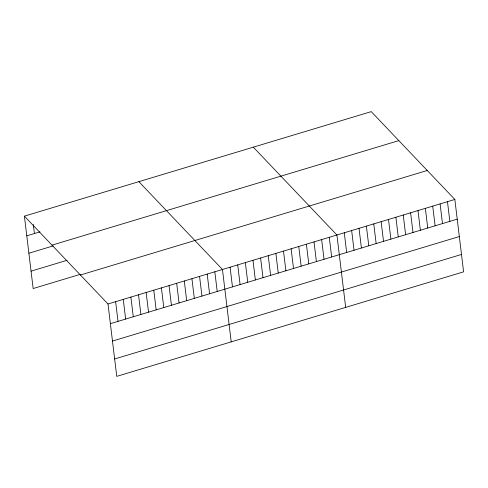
<?xml version="1.0" encoding="UTF-8"?>
<svg xmlns="http://www.w3.org/2000/svg" width="488" height="488" viewBox="0 0 488 488"><rect width="100%" height="100%" fill="white"/><g stroke="black" fill="none" stroke-linecap="round" stroke-linejoin="round"><path stroke-width="0.73" d="M24.4 216.154L371.246 111.63L454.84 199.464L463.6 271.846L116.754 376.37L107.994 303.987L24.4 216.154L33.16 288.536L80.331 274.317M26.779 235.832L39.961 231.861M51.984 245.141L398.83 140.617M28.884 253.223L53.168 245.909M31.055 271.145L67.124 260.275M80.41 275L427.256 170.483M107.994 303.987L454.84 199.464M110.379 323.666L457.219 219.142M112.484 341.057L459.33 236.54M114.649 358.979L461.495 254.455M253.315 147.169L336.915 235.002L345.675 307.385M138.86 181.658L222.455 269.492L231.214 341.875M447.472 201.684L449.851 221.369M440.103 203.905L442.482 223.589M432.728 206.131L435.113 225.81M425.359 208.352L427.738 228.03M417.99 210.572L420.369 230.251M410.615 212.792L413 232.471M403.247 215.013L405.632 234.691M395.878 217.233L398.257 236.912M388.509 219.454L390.888 239.132M381.134 221.674L383.519 241.359M373.765 223.894L376.15 243.579M366.397 226.121L368.775 245.799M359.028 228.341L361.407 248.02M351.653 230.562L354.038 250.24M344.284 232.782L346.663 252.461M329.284 237.302L331.663 256.981M321.653 239.602L324.032 259.281M314.022 241.902L316.401 261.58M306.391 244.201L308.776 263.88M298.76 246.501L301.145 266.18M291.129 248.801L293.514 268.479M283.498 251.1L285.883 270.779M275.873 253.4L278.251 273.079M268.241 255.7L270.62 275.378M260.61 258L262.989 277.678M252.979 260.299L255.358 279.978M245.348 262.599L247.727 282.277M237.717 264.899L240.096 284.577M230.086 267.192L232.465 286.877M214.824 271.792L217.209 291.476M207.193 274.091L209.578 293.776M199.561 276.391L201.947 296.076M191.936 278.691L194.316 298.375M184.305 280.99L186.684 300.675M176.674 283.29L179.053 302.969M169.043 285.59L171.422 305.268M161.412 287.889L163.791 307.568M153.781 290.189L156.16 309.868M146.15 292.489L148.529 312.168M138.519 294.789L140.904 314.467M130.888 297.088L133.273 316.767M123.257 299.388L125.642 319.067M115.626 301.688L118.011 321.366M33.312 224.45L34.41 233.532"/></g></svg>
